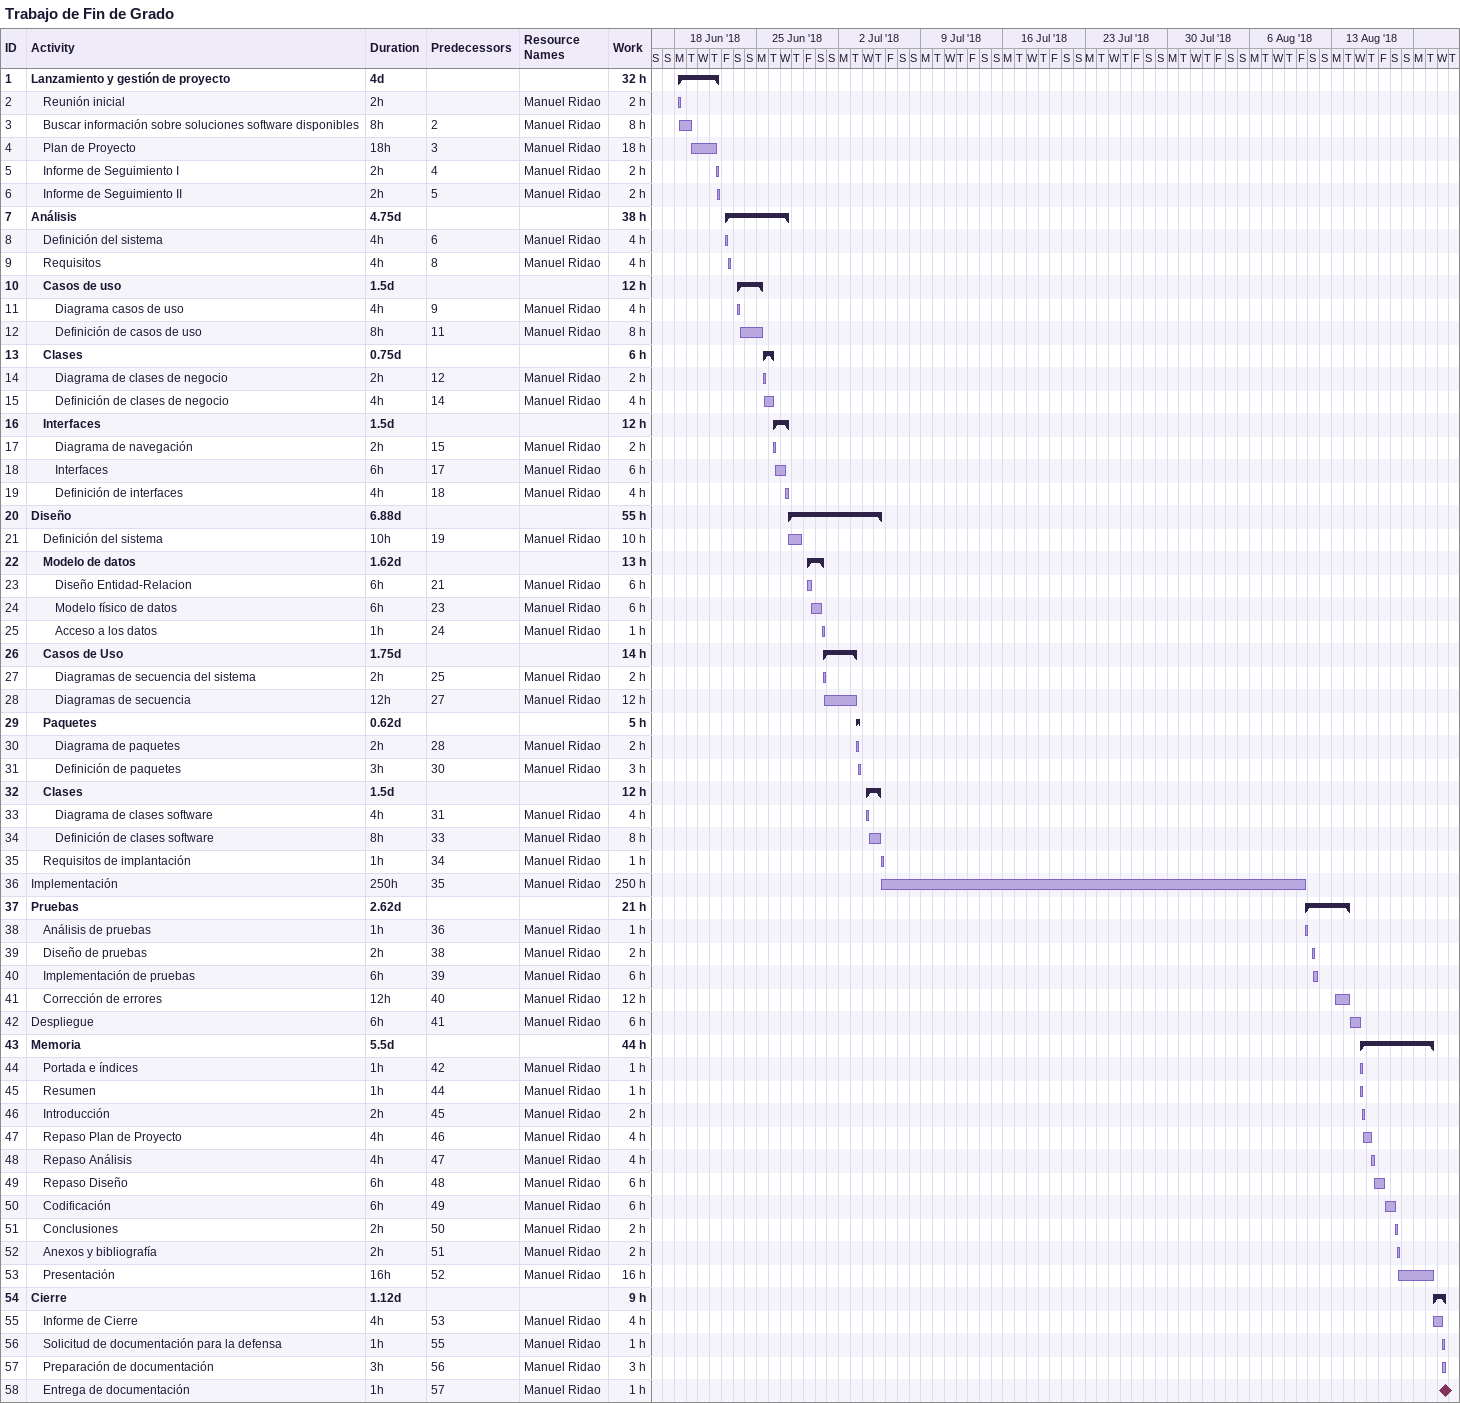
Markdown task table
Trabajo de Fin de Grado

| ID | Level | Task | Duration | Start | Finish | Predecessors | Resources | Work (h) |
|---|---|---|---|---|---|---|---|---|
| 1 | 1 | **Lanzamiento y gestión de proyecto** | 4d | 2018-06-18 | 2018-06-21 |  |  | 32 |
| 2 | 2 | Reunión inicial | 2h | 2018-06-18 | 2018-06-18 |  | Manuel Ridao | 2 |
| 3 | 2 | Buscar información sobre soluciones software disponibles | 8h | 2018-06-18 | 2018-06-19 | 2 | Manuel Ridao | 8 |
| 4 | 2 | Plan de Proyecto | 18h | 2018-06-19 | 2018-06-21 | 3 | Manuel Ridao | 18 |
| 5 | 2 | Informe de Seguimiento I | 2h | 2018-06-21 | 2018-06-21 | 4 | Manuel Ridao | 2 |
| 6 | 2 | Informe de Seguimiento II | 2h | 2018-06-21 | 2018-06-21 | 5 | Manuel Ridao | 2 |
| 7 | 1 | **Análisis** | 4.75d | 2018-06-22 | 2018-06-27 |  |  | 38 |
| 8 | 2 | Definición del sistema | 4h | 2018-06-22 | 2018-06-22 | 6 | Manuel Ridao | 4 |
| 9 | 2 | Requisitos | 4h | 2018-06-22 | 2018-06-22 | 8 | Manuel Ridao | 4 |
| 10 | 2 | **Casos de uso** | 1.5d | 2018-06-23 | 2018-06-25 |  |  | 12 |
| 11 | 3 | Diagrama casos de uso | 4h | 2018-06-23 | 2018-06-23 | 9 | Manuel Ridao | 4 |
| 12 | 3 | Definición de casos de uso | 8h | 2018-06-23 | 2018-06-25 | 11 | Manuel Ridao | 8 |
| 13 | 2 | **Clases** | 0.75d | 2018-06-25 | 2018-06-26 |  |  | 6 |
| 14 | 3 | Diagrama de clases de negocio | 2h | 2018-06-25 | 2018-06-25 | 12 | Manuel Ridao | 2 |
| 15 | 3 | Definición de clases de negocio | 4h | 2018-06-25 | 2018-06-26 | 14 | Manuel Ridao | 4 |
| 16 | 2 | **Interfaces** | 1.5d | 2018-06-26 | 2018-06-27 |  |  | 12 |
| 17 | 3 | Diagrama de navegación | 2h | 2018-06-26 | 2018-06-26 | 15 | Manuel Ridao | 2 |
| 18 | 3 | Interfaces | 6h | 2018-06-26 | 2018-06-27 | 17 | Manuel Ridao | 6 |
| 19 | 3 | Definición de interfaces | 4h | 2018-06-27 | 2018-06-27 | 18 | Manuel Ridao | 4 |
| 20 | 1 | **Diseño** | 6.88d | 2018-06-27 | 2018-07-05 |  |  | 55 |
| 21 | 2 | Definición del sistema | 10h | 2018-06-27 | 2018-06-28 | 19 | Manuel Ridao | 10 |
| 22 | 2 | **Modelo de datos** | 1.62d | 2018-06-29 | 2018-06-30 |  |  | 13 |
| 23 | 3 | Diseño Entidad-Relacion | 6h | 2018-06-29 | 2018-06-29 | 21 | Manuel Ridao | 6 |
| 24 | 3 | Modelo físico de datos | 6h | 2018-06-29 | 2018-06-30 | 23 | Manuel Ridao | 6 |
| 25 | 3 | Acceso a los datos | 1h | 2018-06-30 | 2018-06-30 | 24 | Manuel Ridao | 1 |
| 26 | 2 | **Casos de Uso** | 1.75d | 2018-06-30 | 2018-07-03 |  |  | 14 |
| 27 | 3 | Diagramas de secuencia del sistema | 2h | 2018-06-30 | 2018-06-30 | 25 | Manuel Ridao | 2 |
| 28 | 3 | Diagramas de secuencia | 12h | 2018-06-30 | 2018-07-03 | 27 | Manuel Ridao | 12 |
| 29 | 2 | **Paquetes** | 0.62d | 2018-07-03 | 2018-07-03 |  |  | 5 |
| 30 | 3 | Diagrama de paquetes | 2h | 2018-07-03 | 2018-07-03 | 28 | Manuel Ridao | 2 |
| 31 | 3 | Definición de paquetes | 3h | 2018-07-03 | 2018-07-03 | 30 | Manuel Ridao | 3 |
| 32 | 2 | **Clases** | 1.5d | 2018-07-04 | 2018-07-05 |  |  | 12 |
| 33 | 3 | Diagrama de clases software | 4h | 2018-07-04 | 2018-07-04 | 31 | Manuel Ridao | 4 |
| 34 | 3 | Definición de clases software | 8h | 2018-07-04 | 2018-07-05 | 33 | Manuel Ridao | 8 |
| 35 | 2 | Requisitos de implantación | 1h | 2018-07-05 | 2018-07-05 | 34 | Manuel Ridao | 1 |
| 36 | 1 | Implementación | 250h | 2018-07-05 | 2018-08-10 | 35 | Manuel Ridao | 250 |
| 37 | 1 | **Pruebas** | 2.62d | 2018-08-10 | 2018-08-14 |  |  | 21 |
| 38 | 2 | Análisis de pruebas | 1h | 2018-08-10 | 2018-08-10 | 36 | Manuel Ridao | 1 |
| 39 | 2 | Diseño de pruebas | 2h | 2018-08-11 | 2018-08-11 | 38 | Manuel Ridao | 2 |
| 40 | 2 | Implementación de pruebas | 6h | 2018-08-11 | 2018-08-11 | 39 | Manuel Ridao | 6 |
| 41 | 2 | Corrección de errores | 12h | 2018-08-13 | 2018-08-14 | 40 | Manuel Ridao | 12 |
| 42 | 1 | Despliegue | 6h | 2018-08-14 | 2018-08-15 | 41 | Manuel Ridao | 6 |
| 43 | 1 | **Memoria** | 5.5d | 2018-08-15 | 2018-08-21 |  |  | 44 |
| 44 | 2 | Portada e índices | 1h | 2018-08-15 | 2018-08-15 | 42 | Manuel Ridao | 1 |
| 45 | 2 | Resumen | 1h | 2018-08-15 | 2018-08-15 | 44 | Manuel Ridao | 1 |
| 46 | 2 | Introducción | 2h | 2018-08-15 | 2018-08-15 | 45 | Manuel Ridao | 2 |
| 47 | 2 | Repaso Plan de Proyecto | 4h | 2018-08-15 | 2018-08-16 | 46 | Manuel Ridao | 4 |
| 48 | 2 | Repaso Análisis | 4h | 2018-08-16 | 2018-08-16 | 47 | Manuel Ridao | 4 |
| 49 | 2 | Repaso Diseño | 6h | 2018-08-16 | 2018-08-17 | 48 | Manuel Ridao | 6 |
| 50 | 2 | Codificación | 6h | 2018-08-17 | 2018-08-18 | 49 | Manuel Ridao | 6 |
| 51 | 2 | Conclusiones | 2h | 2018-08-18 | 2018-08-18 | 50 | Manuel Ridao | 2 |
| 52 | 2 | Anexos y bibliografía | 2h | 2018-08-18 | 2018-08-18 | 51 | Manuel Ridao | 2 |
| 53 | 2 | Presentación | 16h | 2018-08-18 | 2018-08-21 | 52 | Manuel Ridao | 16 |
| 54 | 1 | **Cierre** | 1.12d | 2018-08-21 | 2018-08-22 |  |  | 9 |
| 55 | 2 | Informe de Cierre | 4h | 2018-08-21 | 2018-08-22 | 53 | Manuel Ridao | 4 |
| 56 | 2 | Solicitud de documentación para la defensa | 1h | 2018-08-22 | 2018-08-22 | 55 | Manuel Ridao | 1 |
| 57 | 2 | Preparación de documentación | 3h | 2018-08-22 | 2018-08-22 | 56 | Manuel Ridao | 3 |
| 58 | 2 | Entrega de documentación | 1h | 2018-08-22 | 2018-08-22 | 57 | Manuel Ridao | 1 |
